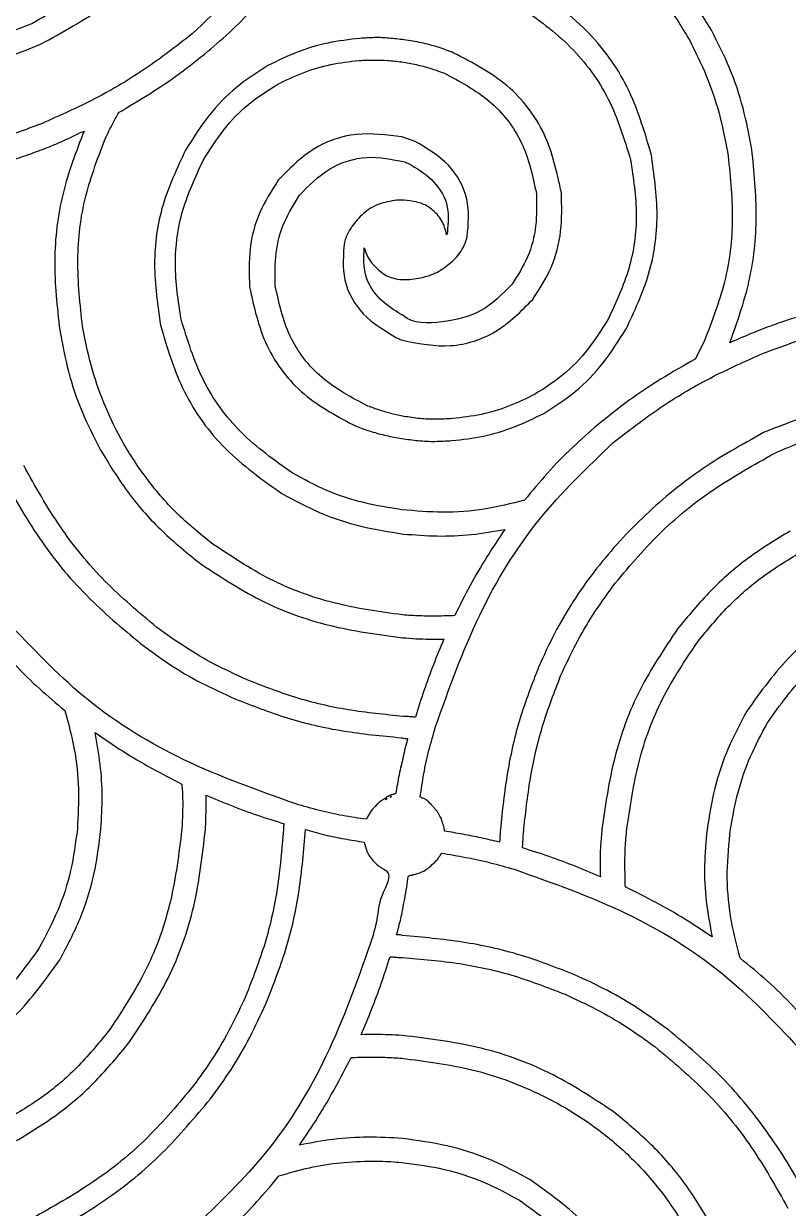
# Model space of a CAD drawing. Extents: x 0 to 371, y 0 to 260.
# Drawn here: x 128.61 to 156.12, y 181.13 to 223.76 of the extents above; entities that cross this region are included whole.
import ezdxf

# ---------------------------------------------------------------- set-up
doc = ezdxf.new("R2010")
doc.units = 0
doc.layers.add('Layer_1', color=7, linetype='CONTINUOUS')

msp = doc.modelspace()

# ---------------------------------------------------------------- linework, layer by layer
at = {"layer": 'Layer_1', "color": 7}
for points in [[(130.783746, 219.89531)], [(135.175726, 196.003229)], [(141.684373, 195.870938)], [(141.84302, 195.950519)], [(138.747601, 194.759894)], [(143.642393, 193.912918)], [(141.79031, 190.182396)], [(141.310752, 186.574347)], [(141.154691, 182.833491)]]:
    msp.add_lwpolyline(points, close=True, dxfattribs=at)
for points in [[(142.689996, 219.524791), (142.21354, 219.683437)], [(142.293121, 217.408124), (142.028538, 217.408124)], [(142.21354, 214.550418), (142.425413, 214.550418)], [(153.087812, 212.32833), (152.770518, 211.693227)], [(142.187185, 197.035207), (142.187185, 197.061563)], [(141.763955, 195.976874), (141.737084, 195.976874)], [(141.816665, 196.003229), (141.79031, 196.003229)], [(142.901353, 195.924164), (142.874998, 195.924164)], [(143.271873, 195.659581), (143.192292, 195.738646)], [(143.74833, 194.706668), (143.74833, 194.759894)], [(143.245518, 193.436977), (143.324583, 193.516043), (143.37781, 193.569269)], [(143.43052, 193.621979), (143.510101, 193.701561)], [(142.451768, 193.092813), (142.478123, 193.092813)]]:
    msp.add_lwpolyline(points, dxfattribs=at)
for points, knots in [([(141.04927, 233.600417), (140.567239, 232.239917), (139.634111, 229.606227), (137.49858, 226.087252), (135.596365, 224.26987), (134.672915, 223.387604)], [0, 0, 0, 0, 4.325799, 8.373986, 12.193382, 12.193382, 12.193382, 12.193382]), ([(158.035829, 213.598021), (158.207216, 214.850939), (158.548389, 217.345067), (158.11998, 221.052901), (157.047369, 224.240207), (155.487794, 226.781631), (153.809543, 228.859867), (152.460837, 229.994435), (151.79125, 230.557709)], [0, 0, 0, 0, 3.781588, 7.527836, 11.082465, 13.77927, 16.436176, 19.055789, 19.055789, 19.055789, 19.055789]), ([(142.21354, 229.526247), (143.062296, 229.420927), (144.751705, 229.211294), (147.150575, 228.326118), (149.095783, 227.172306), (150.578072, 225.882443), (151.691215, 224.612359), (152.269015, 223.655757), (152.558645, 223.176247)], [0, 0, 0, 0, 2.558738, 5.093047, 7.606855, 9.301103, 10.970521, 12.648398, 12.648398, 12.648398, 12.648398]), ([(134.725625, 228.546979), (134.193118, 227.906815), (133.119267, 226.615865), (131.13753, 225.008098), (129.652112, 224.176503), (128.904792, 223.758124)], [0, 0, 0, 0, 2.494016, 5.029417, 7.596492, 7.596492, 7.596492, 7.596492]), ([(129.222602, 223.017084), (130.010143, 223.456064), (131.573449, 224.327458), (133.645283, 226.025691), (134.77489, 227.37558), (135.334373, 228.044167)], [0, 0, 0, 0, 2.701851, 5.363294, 7.97507, 7.97507, 7.97507, 7.97507]), ([(153.352395, 223.519896), (153.041089, 224.032485), (152.419594, 225.055824), (151.226385, 226.418377), (150.299745, 227.183469), (149.833746, 227.568227)], [0, 0, 0, 0, 1.796934, 3.587419, 5.398736, 5.398736, 5.398736, 5.398736]), ([(135.228437, 222.752501), (135.525902, 223.00936), (136.126648, 223.528099), (136.964209, 224.38908), (137.481589, 225.007851), (137.741978, 225.319269)], [0, 0, 0, 0, 1.178672, 2.380383, 3.597987, 3.597987, 3.597987, 3.597987]), ([(151.183018, 219.075205), (150.940956, 219.892284), (150.458637, 221.520347), (148.91854, 223.636795), (147.523874, 224.63042), (146.817393, 225.133751)], [0, 0, 0, 0, 2.544135, 5.069289, 7.661578, 7.661578, 7.661578, 7.661578]), ([(146.446873, 224.393227), (147.088603, 223.929556), (148.356013, 223.013808), (149.76221, 221.086396), (150.215066, 219.60541), (150.441978, 218.863332)], [0, 0, 0, 0, 2.366487, 4.673792, 6.990994, 6.990994, 6.990994, 6.990994]), ([(128.904792, 223.758124), (127.815233, 223.335439), (125.573892, 222.46593), (121.892747, 222.128112), (119.444849, 222.508727), (118.216038, 222.69979)], [0, 0, 0, 0, 3.494783, 7.189148, 10.912982, 10.912982, 10.912982, 10.912982]), ([(134.672915, 223.387604), (134.122072, 222.962192), (133.016077, 222.10804), (131.197351, 221.022576), (129.902452, 220.449239), (129.248957, 220.159894)], [0, 0, 0, 0, 2.086879, 4.19008, 6.332929, 6.332929, 6.332929, 6.332929]), ([(154.807603, 219.233852), (154.712495, 219.732212), (154.522749, 220.726472), (154.040695, 222.171002), (153.58177, 223.070379), (153.352395, 223.519896)], [0, 0, 0, 0, 1.521205, 3.0349, 4.547437, 4.547437, 4.547437, 4.547437]), ([(118.374685, 221.800104), (119.628065, 221.633786), (122.123507, 221.302653), (125.852595, 221.690197), (128.121363, 222.583489), (129.222602, 223.017084)], [0, 0, 0, 0, 3.786908, 7.53962, 11.079255, 11.079255, 11.079255, 11.079255]), ([(140.705621, 223.228957), (140.321759, 223.185234), (139.555618, 223.097969), (138.440102, 222.760875), (137.746565, 222.420908), (137.39833, 222.250205)], [0, 0, 0, 0, 1.157449, 2.310129, 3.4726, 3.4726, 3.4726, 3.4726]), ([(142.293121, 223.176247), (142.117017, 223.199091), (141.765838, 223.244645), (141.23437, 223.266259), (140.88191, 223.241394), (140.705621, 223.228957)], [0, 0, 0, 0, 0.532637, 1.062163, 1.592043, 1.592043, 1.592043, 1.592043]), ([(144.091978, 222.69979), (143.902547, 222.774114), (143.519947, 222.924226), (142.916338, 223.082074), (142.502165, 223.144659), (142.293121, 223.176247)], [0, 0, 0, 0, 0.610117, 1.23227, 1.866295, 1.866295, 1.866295, 1.866295]), ([(152.558645, 223.176247), (152.771785, 222.748815), (153.196046, 221.898003), (153.65446, 220.545182), (153.841351, 219.617881), (153.934788, 219.154271)], [0, 0, 0, 0, 1.431812, 2.850056, 4.268051, 4.268051, 4.268051, 4.268051]), ([(132.027082, 220.556769), (132.401833, 220.780369), (133.147286, 221.225152), (134.223301, 221.949007), (134.894512, 222.485565), (135.228437, 222.752501)], [0, 0, 0, 0, 1.309137, 2.604125, 3.886201, 3.886201, 3.886201, 3.886201]), ([(147.954792, 217.672707), (147.798349, 218.396951), (147.487177, 219.837501), (146.084081, 221.668985), (144.762617, 222.352771), (144.091978, 222.69979)], [0, 0, 0, 0, 2.205182, 4.386198, 6.633616, 6.633616, 6.633616, 6.633616]), ([(137.39833, 222.250205), (137.009948, 222.00141), (136.21933, 221.494944), (135.21514, 220.451791), (134.698129, 219.627509), (134.434687, 219.207497)], [0, 0, 0, 0, 1.380479, 2.810201, 4.295596, 4.295596, 4.295596, 4.295596]), ([(137.715623, 221.561876), (138.028562, 221.715094), (138.651236, 222.019961), (139.652373, 222.31362), (140.336785, 222.394697), (140.67875, 222.435207)], [0, 0, 0, 0, 1.044139, 2.077595, 3.109594, 3.109594, 3.109594, 3.109594]), ([(140.67875, 222.435207), (140.852474, 222.442159), (141.196003, 222.455907), (141.709507, 222.446529), (142.045874, 222.403797), (142.21354, 222.382497)], [0, 0, 0, 0, 0.521618, 1.031467, 1.538183, 1.538183, 1.538183, 1.538183]), ([(142.21354, 222.382497), (142.387469, 222.35268), (142.732194, 222.293584), (143.236816, 222.16133), (143.560599, 222.043942), (143.721458, 221.985622)], [0, 0, 0, 0, 0.529261, 1.048989, 1.562136, 1.562136, 1.562136, 1.562136]), ([(143.721458, 221.985622), (144.297585, 221.682647), (145.434585, 221.084718), (146.657349, 219.514347), (146.922681, 218.269874), (147.055621, 217.646352)], [0, 0, 0, 0, 1.939421, 3.827497, 5.723385, 5.723385, 5.723385, 5.723385]), ([(135.06979, 218.836977), (135.30516, 219.21477), (135.766414, 219.955131), (136.662689, 220.890493), (137.369455, 221.341148), (137.715623, 221.561876)], [0, 0, 0, 0, 1.333601, 2.613455, 3.8421, 3.8421, 3.8421, 3.8421]), ([(131.577496, 219.683437), (131.623471, 219.780826), (131.716174, 219.977197), (131.869195, 220.266818), (131.974307, 220.459851), (132.027082, 220.556769)], [0, 0, 0, 0, 0.323045, 0.65138, 0.982455, 0.982455, 0.982455, 0.982455]), ([(129.248957, 220.159894), (128.700808, 219.953927), (127.579686, 219.532666), (125.784142, 219.115636), (124.540638, 218.96615), (123.90458, 218.889687)], [0, 0, 0, 0, 1.75538, 3.590254, 5.511553, 5.511553, 5.511553, 5.511553]), ([(127.581875, 218.67833), (127.8156, 218.743023), (128.278702, 218.871205), (128.956129, 219.108105), (129.532303, 219.326828), (130.010488, 219.530143), (130.396068, 219.712182), (130.653737, 219.833898), (130.783746, 219.89531)], [0, 0, 0, 0, 0.727343, 1.441154, 2.15188, 2.576009, 2.999573, 3.430935, 3.430935, 3.430935, 3.430935]), ([(130.783746, 219.89531), (130.500888, 219.155357), (129.928108, 217.656973), (129.6362, 215.203173), (129.817931, 213.560947), (129.910415, 212.725205)], [0, 0, 0, 0, 2.37061, 4.800411, 7.318356, 7.318356, 7.318356, 7.318356]), ([(130.73052, 212.857497), (130.643363, 213.655665), (130.472466, 215.220717), (130.748449, 217.559044), (131.303354, 218.980962), (131.577496, 219.683437)], [0, 0, 0, 0, 2.404717, 4.715186, 6.971166, 6.971166, 6.971166, 6.971166]), ([(142.21354, 219.683437), (141.669872, 219.756299), (140.576548, 219.902825), (138.937914, 219.333048), (138.160452, 218.528216), (137.768334, 218.122292)], [0, 0, 0, 0, 1.631149, 3.280266, 4.958379, 4.958379, 4.958379, 4.958379]), ([(144.568435, 216.085207), (144.60858, 216.543211), (144.689854, 217.47044), (143.950972, 218.7842), (143.118731, 219.272988), (142.689996, 219.524791)], [0, 0, 0, 0, 1.356337, 2.745907, 4.222353, 4.222353, 4.222353, 4.222353]), ([(134.434687, 219.207497), (134.130925, 218.563577), (133.519658, 217.267799), (133.218191, 215.082995), (133.428538, 213.640363), (133.535, 212.910207)], [0, 0, 0, 0, 2.127754, 4.281735, 6.489169, 6.489169, 6.489169, 6.489169]), ([(153.934788, 219.154271), (154.021945, 218.356103), (154.192842, 216.791051), (153.916859, 214.452724), (153.361954, 213.030806), (153.087812, 212.32833)], [0, 0, 0, 0, 2.404717, 4.715186, 6.971166, 6.971166, 6.971166, 6.971166]), ([(154.013853, 212.275104), (154.271947, 213.002018), (154.793201, 214.470116), (155.049914, 216.844115), (154.889122, 218.429891), (154.807603, 219.233852)], [0, 0, 0, 0, 2.3088, 4.662928, 7.08374, 7.08374, 7.08374, 7.08374]), ([(134.27604, 213.12208), (134.17483, 213.782399), (133.974678, 215.088247), (134.246588, 217.07078), (134.796207, 218.249999), (135.06979, 218.836977)], [0, 0, 0, 0, 1.997914, 3.95108, 5.886882, 5.886882, 5.886882, 5.886882]), ([(138.535728, 217.593126), (138.872127, 217.935503), (139.539478, 218.614714), (140.949541, 219.066867), (141.866285, 218.877409), (142.319476, 218.783751)], [0, 0, 0, 0, 1.427192, 2.831279, 4.203982, 4.203982, 4.203982, 4.203982]), ([(142.319476, 218.783751), (142.330606, 218.776515), (142.355278, 218.760475), (142.402885, 218.751632), (142.434709, 218.738226), (142.451768, 218.731041)], [0, 0, 0, 0, 0.039476, 0.087505, 0.142997, 0.142997, 0.142997, 0.142997]), ([(142.451768, 218.731041), (142.742789, 218.558937), (143.328113, 218.21279), (143.936948, 217.299469), (143.881634, 216.597647), (143.85375, 216.243854)], [0, 0, 0, 0, 1.010992, 2.033382, 3.072707, 3.072707, 3.072707, 3.072707]), ([(150.441978, 218.863332), (150.543188, 218.203013), (150.74334, 216.897166), (150.47143, 214.914633), (149.921811, 213.735413), (149.648228, 213.148435)], [0, 0, 0, 0, 1.997914, 3.95108, 5.886882, 5.886882, 5.886882, 5.886882]), ([(150.283331, 212.777916), (150.587093, 213.421836), (151.19836, 214.717613), (151.499827, 216.902417), (151.28948, 218.345049), (151.183018, 219.075205)], [0, 0, 0, 0, 2.127754, 4.281735, 6.489169, 6.489169, 6.489169, 6.489169]), ([(137.768334, 218.122292), (137.526329, 217.748533), (137.039498, 216.996656), (136.69792, 215.658883), (136.723768, 214.747736), (136.736871, 214.285834)], [0, 0, 0, 0, 1.329544, 2.674592, 4.057536, 4.057536, 4.057536, 4.057536]), ([(137.662913, 214.33906), (137.655112, 214.731184), (137.63972, 215.504798), (137.938335, 216.632624), (138.337879, 217.275019), (138.535728, 217.593126)], [0, 0, 0, 0, 1.173349, 2.314883, 3.434662, 3.434662, 3.434662, 3.434662]), ([(142.028538, 217.408124), (141.808512, 217.37086), (141.377174, 217.297809), (140.807408, 216.955614), (140.54458, 216.621507), (140.414167, 216.455727)], [0, 0, 0, 0, 0.665632, 1.304902, 1.934504, 1.934504, 1.934504, 1.934504]), ([(143.483746, 216.905312), (143.376634, 217.006148), (143.162047, 217.20816), (142.735935, 217.360953), (142.441829, 217.392283), (142.293121, 217.408124)], [0, 0, 0, 0, 0.437287, 0.876048, 1.324793, 1.324793, 1.324793, 1.324793]), ([(147.055621, 217.646352), (147.06505, 217.254447), (147.083641, 216.481665), (146.794548, 215.348348), (146.385497, 214.709257), (146.18229, 214.391771)], [0, 0, 0, 0, 1.173339, 2.313662, 3.43938, 3.43938, 3.43938, 3.43938]), ([(146.92333, 213.836249), (147.165334, 214.210008), (147.652165, 214.961886), (147.993743, 216.299658), (147.967895, 217.210805), (147.954792, 217.672707)], [0, 0, 0, 0, 1.329544, 2.674592, 4.057536, 4.057536, 4.057536, 4.057536]), ([(143.827395, 216.164789), (143.806123, 216.253006), (143.763365, 216.430324), (143.652362, 216.684839), (143.540149, 216.831563), (143.483746, 216.905312)], [0, 0, 0, 0, 0.272093, 0.54691, 0.824647, 0.824647, 0.824647, 0.824647]), ([(140.414167, 216.455727), (140.378577, 216.398492), (140.305647, 216.281209), (140.215102, 216.095704), (140.171102, 215.964414), (140.149584, 215.900205)], [0, 0, 0, 0, 0.202151, 0.414237, 0.617239, 0.617239, 0.617239, 0.617239]), ([(143.85375, 216.243854), (143.852016, 216.234862), (143.848422, 216.216232), (143.832723, 216.192411), (143.82913, 216.17378), (143.827395, 216.164789)], [0, 0, 0, 0, 0.027249, 0.056458, 0.083707, 0.083707, 0.083707, 0.083707]), ([(140.149584, 215.900205), (140.109477, 215.442192), (140.028277, 214.514904), (140.767468, 213.201229), (141.599773, 212.712429), (142.028538, 212.460622)], [0, 0, 0, 0, 1.356338, 2.746027, 4.222582, 4.222582, 4.222582, 4.222582]), ([(142.21354, 213.280727), (141.939487, 213.45196), (141.385588, 213.798045), (140.815187, 214.675925), (140.847855, 215.349763), (140.864268, 215.688332)], [0, 0, 0, 0, 0.966042, 1.952507, 2.948683, 2.948683, 2.948683, 2.948683]), ([(140.864268, 215.688332), (140.901062, 215.577204), (140.974676, 215.354864), (141.186048, 215.071158), (141.359817, 214.917974), (141.446145, 214.841872)], [0, 0, 0, 0, 0.349322, 0.698905, 1.04404, 1.04404, 1.04404, 1.04404]), ([(144.091978, 215.265102), (144.165536, 215.345299), (144.310047, 215.502853), (144.474757, 215.781106), (144.537063, 215.983367), (144.568435, 216.085207)], [0, 0, 0, 0, 0.326004, 0.640468, 0.959374, 0.959374, 0.959374, 0.959374]), ([(142.425413, 214.550418), (142.629875, 214.573608), (143.040298, 214.620158), (143.625304, 214.855994), (143.936837, 215.129098), (144.091978, 215.265102)], [0, 0, 0, 0, 0.61616, 1.236833, 1.85254, 1.85254, 1.85254, 1.85254]), ([(141.446145, 214.841872), (141.519913, 214.787063), (141.6674, 214.677482), (141.934363, 214.586449), (142.11928, 214.562583), (142.21354, 214.550418)], [0, 0, 0, 0, 0.274314, 0.54845, 0.833482, 0.833482, 0.833482, 0.833482]), ([(136.736871, 214.285834), (136.895277, 213.56133), (137.21049, 212.119631), (138.617771, 210.294888), (139.933806, 209.60687), (140.599685, 209.258751)], [0, 0, 0, 0, 2.206856, 4.391448, 6.628866, 6.628866, 6.628866, 6.628866]), ([(140.99656, 209.999791), (140.420467, 210.30276), (139.283546, 210.900671), (138.061059, 212.471129), (137.795814, 213.715548), (137.662913, 214.33906)], [0, 0, 0, 0, 1.939308, 3.827231, 5.723082, 5.723082, 5.723082, 5.723082]), ([(146.18229, 214.391771), (145.827669, 214.029064), (145.1247, 213.310068), (143.716881, 212.995176), (142.611743, 212.942143), (142.255377, 213.26417), (142.23869, 213.275956), (142.222262, 213.279073), (142.21354, 213.280727)], [0, 0, 0, 0, 1.479968, 2.933756, 4.343002, 4.353361, 4.376626, 4.402953, 4.402953, 4.402953, 4.402953]), ([(142.293121, 212.354685), (142.850983, 212.246349), (143.974659, 212.028131), (145.69583, 212.586743), (146.511147, 213.416677), (146.92333, 213.836249)], [0, 0, 0, 0, 1.686344, 3.396727, 5.145496, 5.145496, 5.145496, 5.145496]), ([(138.271145, 207.592186), (137.628777, 208.051257), (136.356851, 208.960244), (134.956288, 210.894264), (134.503137, 212.378338), (134.27604, 213.12208)], [0, 0, 0, 0, 2.359118, 4.671187, 6.993908, 6.993908, 6.993908, 6.993908]), ([(149.648228, 213.148435), (149.412851, 212.770605), (148.951571, 212.030152), (148.055376, 211.094544), (147.34857, 210.643789), (147.002395, 210.423021)], [0, 0, 0, 0, 1.333712, 2.613745, 3.842465, 3.842465, 3.842465, 3.842465]), ([(157.188853, 213.413019), (156.929268, 213.341109), (156.416913, 213.199178), (155.665398, 212.954815), (155.180445, 212.765757), (154.939895, 212.671979)], [0, 0, 0, 0, 0.808048, 1.594884, 2.369315, 2.369315, 2.369315, 2.369315]), ([(155.230833, 211.904584), (155.785314, 212.110354), (156.915755, 212.529866), (158.719483, 212.94853), (159.96565, 213.098301), (160.602081, 213.174791)], [0, 0, 0, 0, 1.773057, 3.6148, 5.537175, 5.537175, 5.537175, 5.537175]), ([(129.910415, 212.725205), (130.005527, 212.226802), (130.195289, 211.232423), (130.677296, 209.787706), (131.136245, 208.888206), (131.365623, 208.438646)], [0, 0, 0, 0, 1.521336, 3.035266, 4.547924, 4.547924, 4.547924, 4.547924]), ([(135.387084, 205.052289), (134.94856, 205.409718), (134.077955, 206.119325), (132.985018, 207.406825), (132.117748, 208.743905), (131.47233, 210.110022), (131.009619, 211.460081), (130.823552, 212.3917), (130.73052, 212.857497)], [0, 0, 0, 0, 1.694147, 3.363403, 5.041207, 6.462388, 7.886199, 9.309933, 9.309933, 9.309933, 9.309933]), ([(133.535, 212.910207), (133.777069, 212.093089), (134.259409, 210.464926), (135.799425, 208.34825), (137.194137, 207.354518), (137.900625, 206.851146)], [0, 0, 0, 0, 2.544261, 5.069616, 7.661989, 7.661989, 7.661989, 7.661989]), ([(147.320205, 209.735207), (147.708549, 209.983997), (148.499074, 210.49044), (149.503011, 211.533673), (150.019928, 212.357911), (150.283331, 212.777916)], [0, 0, 0, 0, 1.380369, 2.809918, 4.295238, 4.295238, 4.295238, 4.295238]), ([(142.028538, 212.460622), (142.056843, 212.444608), (142.113644, 212.412473), (142.204537, 212.382756), (142.264384, 212.363792), (142.293121, 212.354685)], [0, 0, 0, 0, 0.097318, 0.195289, 0.285792, 0.285792, 0.285792, 0.285792]), ([(154.939895, 212.671979), (154.834352, 212.627971), (154.624932, 212.54065), (154.315591, 212.409839), (154.113338, 212.319527), (154.013853, 212.275104)], [0, 0, 0, 0, 0.343054, 0.680691, 1.007541, 1.007541, 1.007541, 1.007541]), ([(149.806875, 208.676874), (150.357718, 209.102286), (151.463713, 209.956438), (153.282439, 211.041902), (154.577338, 211.615239), (155.230833, 211.904584)], [0, 0, 0, 0, 2.086879, 4.19008, 6.332929, 6.332929, 6.332929, 6.332929]), ([(152.770518, 211.693227), (152.36027, 211.458833), (151.542808, 210.991777), (150.367421, 210.215972), (149.639861, 209.630005), (149.277708, 209.338332)], [0, 0, 0, 0, 1.417395, 2.824311, 4.218698, 4.218698, 4.218698, 4.218698]), ([(166.237913, 210.238019), (164.967245, 210.413062), (162.438433, 210.761424), (158.652382, 210.389873), (156.34947, 209.486303), (155.230833, 209.047394)], [0, 0, 0, 0, 3.84201, 7.646151, 11.23945, 11.23945, 11.23945, 11.23945]), ([(147.002395, 210.423021), (146.691435, 210.269878), (146.072806, 209.965212), (145.071898, 209.669636), (144.385232, 209.590218), (144.039268, 209.550205)], [0, 0, 0, 0, 1.038734, 2.066479, 3.110095, 3.110095, 3.110095, 3.110095]), ([(142.293121, 209.629271), (142.145267, 209.659078), (141.850909, 209.718421), (141.418946, 209.846854), (141.137519, 209.948753), (140.99656, 209.999791)], [0, 0, 0, 0, 0.452297, 0.900465, 1.350197, 1.350197, 1.350197, 1.350197]), ([(144.012913, 208.756455), (144.396775, 208.800178), (145.162916, 208.887444), (146.278433, 209.224537), (146.971969, 209.564505), (147.320205, 209.735207)], [0, 0, 0, 0, 1.157449, 2.310129, 3.4726, 3.4726, 3.4726, 3.4726]), ([(155.627708, 208.306354), (156.298328, 208.593396), (157.672988, 209.181786), (159.917185, 209.6652), (161.46687, 209.750058), (162.252626, 209.793085)], [0, 0, 0, 0, 2.184858, 4.4786, 6.83788, 6.83788, 6.83788, 6.83788]), ([(144.039268, 209.550205), (143.839486, 209.537807), (143.445799, 209.513374), (142.860404, 209.538495), (142.480825, 209.599235), (142.293121, 209.629271)], [0, 0, 0, 0, 0.600282, 1.18291, 1.752871, 1.752871, 1.752871, 1.752871]), ([(149.277708, 209.338332), (148.962809, 209.063965), (148.328212, 208.511051), (147.444023, 207.599171), (146.903184, 206.942388), (146.631875, 206.612918)], [0, 0, 0, 0, 1.252638, 2.524357, 3.804463, 3.804463, 3.804463, 3.804463]), ([(140.599685, 209.258751), (140.771798, 209.198603), (141.120431, 209.076767), (141.658841, 208.930373), (142.02838, 208.867183), (142.21354, 208.835521)], [0, 0, 0, 0, 0.546913, 1.10783, 1.671123, 1.671123, 1.671123, 1.671123]), ([(155.230833, 209.047394), (154.443651, 208.609636), (152.880934, 207.740597), (150.834937, 206.021624), (149.35711, 204.390415), (148.352256, 202.959644), (147.683968, 201.819479), (147.318759, 201.013374), (147.134687, 200.607082)], [0, 0, 0, 0, 2.696805, 5.353711, 7.973324, 9.277491, 10.593554, 11.930938, 11.930938, 11.930938, 11.930938]), ([(131.365623, 208.438646), (131.676961, 207.926088), (132.298523, 206.902807), (133.492071, 205.540572), (134.418759, 204.775555), (134.884788, 204.39083)], [0, 0, 0, 0, 1.796894, 3.587356, 5.398685, 5.398685, 5.398685, 5.398685]), ([(142.21354, 208.835521), (142.40978, 208.805522), (142.804593, 208.745169), (143.407567, 208.719475), (143.810483, 208.744089), (144.012913, 208.756455)], [0, 0, 0, 0, 0.595281, 1.197638, 1.805832, 1.805832, 1.805832, 1.805832]), ([(143.43052, 198.464061), (143.912292, 199.822876), (144.844931, 202.453345), (146.986353, 205.966937), (148.884005, 207.790187), (149.806875, 208.676874)], [0, 0, 0, 0, 4.320331, 8.363529, 12.191412, 12.191412, 12.191412, 12.191412]), ([(149.806875, 203.517499), (150.339382, 204.157663), (151.413233, 205.448613), (153.39497, 207.05638), (154.880389, 207.887975), (155.627708, 208.306354)], [0, 0, 0, 0, 2.494016, 5.029417, 7.596492, 7.596492, 7.596492, 7.596492]), ([(133.402709, 202.035936), (132.763219, 202.573061), (131.476825, 203.65354), (129.863303, 205.628963), (129.032033, 207.111142), (128.613854, 207.856769)], [0, 0, 0, 0, 2.50184, 5.032695, 7.594725, 7.594725, 7.594725, 7.594725]), ([(142.21354, 206.269269), (141.754644, 206.341805), (140.834452, 206.487258), (139.50133, 206.929387), (138.680604, 207.371577), (138.271145, 207.592186)], [0, 0, 0, 0, 1.392508, 2.792299, 4.185934, 4.185934, 4.185934, 4.185934]), ([(127.793748, 207.56583), (128.232735, 206.77825), (129.104154, 205.214846), (130.802311, 203.142778), (132.152238, 202.013067), (132.820832, 201.453543)], [0, 0, 0, 0, 2.701966, 5.363601, 7.975465, 7.975465, 7.975465, 7.975465]), ([(137.900625, 206.851146), (138.35379, 206.607584), (139.261052, 206.11996), (140.738869, 205.639438), (141.75695, 205.477132), (142.26625, 205.395938)], [0, 0, 0, 0, 1.541296, 3.085767, 4.63181, 4.63181, 4.63181, 4.63181]), ([(146.631875, 206.612918), (146.150781, 206.492921), (145.188882, 206.253001), (143.697089, 206.142413), (142.708523, 206.226943), (142.21354, 206.269269)], [0, 0, 0, 0, 1.485753, 2.970611, 4.459685, 4.459685, 4.459685, 4.459685]), ([(142.26625, 205.395938), (142.673581, 205.364202), (143.48796, 205.300753), (144.713529, 205.353132), (145.516971, 205.487544), (145.917706, 205.554584)], [0, 0, 0, 0, 1.225051, 2.449256, 3.667467, 3.667467, 3.667467, 3.667467]), ([(145.917706, 205.554584), (145.699995, 205.230487), (145.260239, 204.575843), (144.657303, 203.543161), (144.299172, 202.822875), (144.118333, 202.459166)], [0, 0, 0, 0, 1.171139, 2.365585, 3.583923, 3.583923, 3.583923, 3.583923]), ([(156.183746, 205.501874), (155.67115, 205.19053), (154.647771, 204.568943), (153.285297, 203.375473), (152.520179, 202.448745), (152.135415, 201.982709)], [0, 0, 0, 0, 1.797007, 3.587655, 5.399073, 5.399073, 5.399073, 5.399073]), ([(142.239895, 202.485521), (141.414301, 202.599079), (139.774761, 202.824594), (137.432173, 203.689312), (136.067566, 204.598772), (135.387084, 205.052289)], [0, 0, 0, 0, 2.496057, 4.956901, 7.404649, 7.404649, 7.404649, 7.404649]), ([(152.849583, 201.506769), (153.207502, 201.944534), (153.918114, 202.813675), (155.199244, 203.91862), (156.154505, 204.497527), (156.633331, 204.787705)], [0, 0, 0, 0, 1.694336, 3.363942, 5.041931, 5.041931, 5.041931, 5.041931]), ([(134.884788, 204.39083), (135.613226, 203.90538), (137.075646, 202.930786), (139.592295, 202.014793), (141.352982, 201.782453), (142.239895, 201.665416)], [0, 0, 0, 0, 2.619892, 5.259724, 7.939254, 7.939254, 7.939254, 7.939254]), ([(147.928437, 200.289789), (148.104321, 200.671684), (148.454214, 201.431404), (149.083397, 202.511691), (149.566586, 203.183439), (149.806875, 203.517499)], [0, 0, 0, 0, 1.260923, 2.508409, 3.742495, 3.742495, 3.742495, 3.742495]), ([(160.681663, 203.385207), (159.864545, 203.143138), (158.236381, 202.660799), (156.119706, 201.120783), (155.125974, 199.726071), (154.622601, 199.019582)], [0, 0, 0, 0, 2.544261, 5.069616, 7.661989, 7.661989, 7.661989, 7.661989]), ([(144.118333, 202.459166), (143.907042, 202.452182), (143.486488, 202.438283), (142.859528, 202.442742), (142.445252, 202.471343), (142.239895, 202.485521)], [0, 0, 0, 0, 0.634213, 1.26234, 1.879759, 1.879759, 1.879759, 1.879759]), ([(155.363125, 198.596352), (155.820204, 199.238572), (156.72502, 200.509886), (158.657285, 201.915459), (160.144948, 202.36527), (160.89302, 202.591457)], [0, 0, 0, 0, 2.355447, 4.662751, 6.996514, 6.996514, 6.996514, 6.996514]), ([(138.403437, 195.685936), (137.042936, 196.167967), (134.409247, 197.101095), (130.890271, 199.236625), (129.072889, 201.138841), (128.190623, 202.062291)], [0, 0, 0, 0, 4.325799, 8.373986, 12.193383, 12.193383, 12.193383, 12.193383]), ([(136.630935, 200.157497), (136.248999, 200.333387), (135.489168, 200.683305), (134.408671, 201.312422), (133.736811, 201.795641), (133.402709, 202.035936)], [0, 0, 0, 0, 1.261043, 2.508744, 3.74294, 3.74294, 3.74294, 3.74294]), ([(142.239895, 201.665416), (142.401144, 201.651174), (142.727128, 201.622382), (143.2217, 201.613097), (143.554237, 201.612836), (143.721458, 201.612705)], [0, 0, 0, 0, 0.485489, 0.981475, 1.48318, 1.48318, 1.48318, 1.48318]), ([(152.135415, 201.982709), (151.65669, 201.269254), (150.693514, 199.833807), (149.78148, 197.362827), (149.534377, 195.631396), (149.41, 194.759894)], [0, 0, 0, 0, 2.571406, 5.173574, 7.810763, 7.810763, 7.810763, 7.810763]), ([(127.55552, 201.533124), (127.810037, 201.23792), (128.322261, 200.643813), (129.174308, 199.815036), (129.78631, 199.304033), (130.095417, 199.045938)], [0, 0, 0, 0, 1.168937, 2.352526, 3.560394, 3.560394, 3.560394, 3.560394]), ([(132.820832, 201.453543), (133.165841, 201.197077), (133.86153, 200.679931), (134.998427, 200.018427), (135.801946, 199.653465), (136.207705, 199.469168)], [0, 0, 0, 0, 1.288998, 2.599177, 3.935701, 3.935701, 3.935701, 3.935701]), ([(143.721458, 201.612705), (143.596738, 201.307193), (143.346583, 200.694423), (143.002075, 199.76072), (142.803777, 199.126068), (142.704466, 198.808225)], [0, 0, 0, 0, 0.989956, 1.985569, 2.984429, 2.984429, 2.984429, 2.984429]), ([(150.309687, 194.786249), (150.428824, 195.596124), (150.665451, 197.204674), (151.510033, 199.504295), (152.404495, 200.841412), (152.849583, 201.506769)], [0, 0, 0, 0, 2.452598, 4.871277, 7.266897, 7.266897, 7.266897, 7.266897]), ([(147.134687, 200.607082), (146.899114, 199.998854), (146.421403, 198.765445), (145.971985, 196.79741), (145.8307, 195.445428), (145.75906, 194.759894)], [0, 0, 0, 0, 1.954953, 3.964393, 6.031377, 6.031377, 6.031377, 6.031377]), ([(142.26625, 198.83458), (141.604866, 198.899229), (140.299099, 199.026863), (138.402347, 199.46436), (137.215058, 199.928935), (136.630935, 200.157497)], [0, 0, 0, 0, 1.992577, 3.933933, 5.813998, 5.813998, 5.813998, 5.813998]), ([(146.60552, 194.786249), (146.677237, 195.430371), (146.818951, 196.70317), (147.257621, 198.553217), (147.707029, 199.716621), (147.928437, 200.289789)], [0, 0, 0, 0, 1.943386, 3.84017, 5.682105, 5.682105, 5.682105, 5.682105]), ([(136.207705, 199.469168), (136.828991, 199.224728), (138.09076, 198.728295), (140.104171, 198.265588), (141.488125, 198.133769), (142.187185, 198.067186)], [0, 0, 0, 0, 2.001068, 4.063969, 6.169537, 6.169537, 6.169537, 6.169537]), ([(130.095417, 199.045938), (130.218967, 198.586386), (130.467397, 197.66234), (130.619423, 196.226183), (130.570144, 195.26604), (130.545518, 194.786249)], [0, 0, 0, 0, 1.426302, 2.867941, 4.307898, 4.307898, 4.307898, 4.307898]), ([(142.704466, 198.808225), (142.658734, 198.810245), (142.563604, 198.814448), (142.417984, 198.830129), (142.3174, 198.83308), (142.26625, 198.83458)], [0, 0, 0, 0, 0.137306, 0.285615, 0.439075, 0.439075, 0.439075, 0.439075]), ([(154.622601, 199.019582), (154.386206, 198.577128), (153.913115, 197.691654), (153.436113, 196.252064), (153.274679, 195.258165), (153.193748, 194.759894)], [0, 0, 0, 0, 1.503159, 3.008232, 4.52133, 4.52133, 4.52133, 4.52133]), ([(131.391978, 194.786249), (131.41491, 195.169897), (131.461034, 195.941555), (131.386625, 197.104213), (131.249302, 197.869458), (131.180621, 198.252188)], [0, 0, 0, 0, 1.152286, 2.317672, 3.483705, 3.483705, 3.483705, 3.483705]), ([(131.180621, 198.252188), (131.506508, 198.027225), (132.165041, 197.572634), (133.211954, 196.961372), (133.936828, 196.588267), (134.302395, 196.400104)], [0, 0, 0, 0, 1.187646, 2.399927, 3.63333, 3.63333, 3.63333, 3.63333]), ([(142.874998, 195.924164), (142.915668, 196.20695), (142.997469, 196.775731), (143.183671, 197.62424), (143.347834, 198.18275), (143.43052, 198.464061)], [0, 0, 0, 0, 0.856909, 1.723537, 2.60302, 2.60302, 2.60302, 2.60302]), ([(154.040208, 194.786249), (154.11987, 195.227804), (154.279857, 196.114604), (154.722647, 197.40024), (155.149691, 198.197757), (155.363125, 198.596352)], [0, 0, 0, 0, 1.344943, 2.701122, 4.056191, 4.056191, 4.056191, 4.056191]), ([(142.187185, 198.067186), (142.213492, 198.060079), (142.265516, 198.046024), (142.345951, 198.040977), (142.39896, 198.040879), (142.425413, 198.04083)], [0, 0, 0, 0, 0.081549, 0.161265, 0.240673, 0.240673, 0.240673, 0.240673]), ([(142.425413, 198.04083), (142.393661, 197.928783), (142.331055, 197.707856), (142.260973, 197.370332), (142.211917, 197.147533), (142.187185, 197.035207)], [0, 0, 0, 0, 0.349259, 0.688642, 1.033718, 1.033718, 1.033718, 1.033718]), ([(142.187185, 197.061563), (142.162546, 196.949378), (142.113846, 196.727644), (142.054238, 196.392052), (142.019274, 196.168855), (142.001667, 196.056456)], [0, 0, 0, 0, 0.344544, 0.680993, 1.022307, 1.022307, 1.022307, 1.022307]), ([(134.302395, 196.400104), (134.314963, 196.217278), (134.339946, 195.853849), (134.328169, 195.306299), (134.31102, 194.942739), (134.302395, 194.759894)], [0, 0, 0, 0, 0.549499, 1.092317, 1.641533, 1.641533, 1.641533, 1.641533]), ([(135.149371, 194.759894), (135.156494, 194.894749), (135.170939, 195.168236), (135.175524, 195.582898), (135.175659, 195.862467), (135.175726, 196.003229)], [0, 0, 0, 0, 0.405088, 0.821518, 1.243819, 1.243819, 1.243819, 1.243819]), ([(135.175726, 196.003229), (135.477814, 195.87429), (136.084744, 195.615236), (137.020379, 195.269992), (137.658533, 195.07137), (137.980207, 194.971251)], [0, 0, 0, 0, 0.985276, 1.979536, 2.990115, 2.990115, 2.990115, 2.990115]), ([(140.943334, 195.130414), (140.660547, 195.171084), (140.091767, 195.252884), (139.243258, 195.439086), (138.684748, 195.60325), (138.403437, 195.685936)], [0, 0, 0, 0, 0.856909, 1.723537, 2.60302, 2.60302, 2.60302, 2.60302]), ([(141.4725, 195.791872), (141.39736, 195.729084), (141.250036, 195.605976), (141.064728, 195.384898), (140.983726, 195.215089), (140.943334, 195.130414)], [0, 0, 0, 0, 0.293617, 0.575684, 0.856236, 0.856236, 0.856236, 0.856236]), ([(141.737084, 195.976874), (141.735838, 195.969961), (141.733686, 195.958021), (141.720006, 195.951373), (141.70625, 195.950241), (141.689957, 195.946472), (141.679605, 195.927179), (141.653236, 195.929285), (141.655489, 195.904324), (141.640947, 195.898385), (141.613307, 195.895599), (141.577912, 195.861249), (141.527069, 195.825245), (141.490373, 195.802803), (141.4725, 195.791872)], [0, 0, 0, 0, 0.019808, 0.034209, 0.041108, 0.061813, 0.080428, 0.101134, 0.121067, 0.135588, 0.142506, 0.205072, 0.270967, 0.333533, 0.333533, 0.333533, 0.333533]), ([(141.684373, 195.870938), (141.677184, 195.869328), (141.663532, 195.866271), (141.65382, 195.850574), (141.624288, 195.837009), (141.638584, 195.868118), (141.660508, 195.870398), (141.675886, 195.870746), (141.684373, 195.870938)], [0, 0, 0, 0, 0.020705, 0.03932, 0.060025, 0.080182, 0.100836, 0.126279, 0.126279, 0.126279, 0.126279]), ([(141.79031, 196.003229), (141.78906, 195.996306), (141.7869, 195.98435), (141.773258, 195.977785), (141.766231, 195.977097), (141.763955, 195.976874)], [0, 0, 0, 0, 0.019808, 0.034209, 0.041108, 0.041108, 0.041108, 0.041108]), ([(141.84302, 195.950519), (141.834698, 195.943581), (141.820919, 195.932094), (141.80362, 195.925884), (141.778983, 195.921913), (141.816242, 195.944215), (141.830663, 195.949203), (141.840353, 195.950235), (141.84302, 195.950519)], [0, 0, 0, 0, 0.031497, 0.052152, 0.059996, 0.091493, 0.112148, 0.119992, 0.119992, 0.119992, 0.119992]), ([(142.001667, 196.056456), (141.992671, 196.054668), (141.974008, 196.050959), (141.950236, 196.035233), (141.916694, 196.027508), (141.879895, 196.026644), (141.846878, 196.009437), (141.825929, 196.005133), (141.816665, 196.003229)], [0, 0, 0, 0, 0.027283, 0.056601, 0.083883, 0.129502, 0.165201, 0.193503, 0.193503, 0.193503, 0.193503]), ([(143.192292, 195.738646), (143.190492, 195.745833), (143.186656, 195.761146), (143.161533, 195.772742), (143.137177, 195.794166), (143.105687, 195.820295), (143.067101, 195.841878), (143.032131, 195.876742), (142.984111, 195.890566), (142.937269, 195.900966), (142.91252, 195.916951), (142.901353, 195.924164)], [0, 0, 0, 0, 0.021163, 0.045091, 0.077242, 0.119759, 0.167009, 0.209525, 0.265065, 0.313165, 0.352708, 0.352708, 0.352708, 0.352708]), ([(143.483746, 195.421352), (143.459178, 195.447487), (143.410915, 195.498827), (143.344705, 195.582106), (143.296442, 195.633445), (143.271873, 195.659581)], [0, 0, 0, 0, 0.107568, 0.211307, 0.318876, 0.318876, 0.318876, 0.318876]), ([(143.74833, 194.759894), (143.739565, 194.794855), (143.722498, 194.862933), (143.696858, 194.960175), (143.67, 195.048764), (143.641611, 195.131047), (143.609676, 195.212497), (143.568334, 195.277539), (143.538277, 195.334267), (143.508359, 195.376189), (143.492219, 195.405805), (143.483746, 195.421352)], [0, 0, 0, 0, 0.108127, 0.210554, 0.301684, 0.385701, 0.471851, 0.563169, 0.616245, 0.66427, 0.717346, 0.717346, 0.717346, 0.717346]), ([(137.980207, 194.971251), (137.973134, 194.94728), (137.959741, 194.901886), (137.953727, 194.83044), (137.953809, 194.784032), (137.953851, 194.759894)], [0, 0, 0, 0, 0.074783, 0.141618, 0.214059, 0.214059, 0.214059, 0.214059]), ([(130.545518, 194.786249), (130.478566, 194.285661), (130.34468, 193.284635), (129.879171, 191.834926), (129.405741, 190.944674), (129.169375, 190.500206)], [0, 0, 0, 0, 1.513347, 3.026242, 4.534674, 4.534674, 4.534674, 4.534674]), ([(129.910415, 190.07646), (130.169617, 190.564558), (130.68802, 191.540752), (131.186856, 193.135755), (131.323491, 194.235171), (131.391978, 194.786249)], [0, 0, 0, 0, 1.655747, 3.311482, 4.975489, 4.975489, 4.975489, 4.975489]), ([(134.302395, 194.759894), (134.195473, 193.895142), (133.982864, 192.175629), (133.11896, 189.710303), (132.177845, 188.276172), (131.709788, 187.562918)], [0, 0, 0, 0, 2.61027, 5.190383, 7.743212, 7.743212, 7.743212, 7.743212]), ([(132.397602, 187.086977), (132.899001, 187.845923), (133.90679, 189.371366), (134.836366, 191.999259), (135.044584, 193.835693), (135.149371, 194.759894)], [0, 0, 0, 0, 2.722229, 5.471544, 8.256933, 8.256933, 8.256933, 8.256933]), ([(137.953851, 194.759894), (137.896378, 194.057047), (137.783105, 192.671838), (137.339838, 190.656467), (136.847233, 189.399558), (136.60458, 188.780414)], [0, 0, 0, 0, 2.114445, 4.167261, 6.160141, 6.160141, 6.160141, 6.160141]), ([(137.318748, 188.48896), (137.577417, 189.138674), (138.102847, 190.458432), (138.570061, 192.573522), (138.687999, 194.025904), (138.747601, 194.759894)], [0, 0, 0, 0, 2.09557, 4.256707, 6.46477, 6.46477, 6.46477, 6.46477]), ([(138.747601, 194.759894), (138.978766, 194.694449), (139.441718, 194.563382), (140.150214, 194.42136), (140.626204, 194.346989), (140.864268, 194.309793)], [0, 0, 0, 0, 0.720513, 1.442967, 2.165843, 2.165843, 2.165843, 2.165843]), ([(145.732705, 194.309793), (145.512468, 194.360894), (145.073191, 194.462818), (144.411459, 194.595249), (143.969018, 194.669588), (143.74833, 194.706668)], [0, 0, 0, 0, 0.678238, 1.352795, 2.024117, 2.024117, 2.024117, 2.024117]), ([(145.75906, 194.759894), (145.757493, 194.70919), (145.754416, 194.609587), (145.737348, 194.460099), (145.734271, 194.360497), (145.732705, 194.309793)], [0, 0, 0, 0, 0.152124, 0.298834, 0.450958, 0.450958, 0.450958, 0.450958]), ([(146.55281, 194.099986), (146.559913, 194.176831), (146.573929, 194.328455), (146.584309, 194.557732), (146.598385, 194.709379), (146.60552, 194.786249)], [0, 0, 0, 0, 0.231487, 0.456756, 0.688327, 0.688327, 0.688327, 0.688327]), ([(149.41, 194.759894), (149.39418, 194.574462), (149.362409, 194.202078), (149.341184, 193.636879), (149.351885, 193.257874), (149.35729, 193.066458)], [0, 0, 0, 0, 0.558295, 1.121167, 1.695522, 1.695522, 1.695522, 1.695522]), ([(150.256976, 192.695938), (150.25003, 192.931408), (150.236252, 193.398424), (150.245678, 194.096591), (150.28839, 194.55679), (150.309687, 194.786249)], [0, 0, 0, 0, 0.706737, 1.401697, 2.092798, 2.092798, 2.092798, 2.092798]), ([(153.193748, 194.759894), (153.155025, 194.33249), (153.077274, 193.474312), (153.135564, 192.174928), (153.297597, 191.323508), (153.37875, 190.897081)], [0, 0, 0, 0, 1.286655, 2.583458, 3.884635, 3.884635, 3.884635, 3.884635]), ([(154.384373, 190.129686), (154.255634, 190.633009), (153.997043, 191.64401), (153.876119, 193.218586), (153.985446, 194.263061), (154.040208, 194.786249)], [0, 0, 0, 0, 1.556916, 3.127298, 4.703408, 4.703408, 4.703408, 4.703408]), ([(140.864268, 194.309793), (140.890204, 194.199325), (140.941537, 193.980685), (141.119907, 193.688877), (141.284458, 193.538725), (141.36708, 193.463333)], [0, 0, 0, 0, 0.338897, 0.670753, 1.005416, 1.005416, 1.005416, 1.005416]), ([(149.35729, 193.066458), (149.054461, 193.193588), (148.445536, 193.449221), (147.512202, 193.800774), (146.87402, 193.999808), (146.55281, 194.099986)], [0, 0, 0, 0, 0.985287, 1.981205, 2.990438, 2.990438, 2.990438, 2.990438]), ([(143.37781, 193.569269), (143.38496, 193.57107), (143.400194, 193.574906), (143.411486, 193.600049), (143.423578, 193.61398), (143.43052, 193.621979)], [0, 0, 0, 0, 0.021039, 0.044824, 0.076893, 0.076893, 0.076893, 0.076893]), ([(143.510101, 193.701561), (143.511542, 193.708581), (143.514277, 193.721914), (143.532281, 193.733918), (143.535016, 193.74725), (143.536457, 193.754271)], [0, 0, 0, 0, 0.020705, 0.03932, 0.060025, 0.060025, 0.060025, 0.060025]), ([(143.536457, 193.754271), (143.552118, 193.77142), (143.581864, 193.803993), (143.615197, 193.858822), (143.633473, 193.895176), (143.642393, 193.912918)], [0, 0, 0, 0, 0.06951, 0.132027, 0.191623, 0.191623, 0.191623, 0.191623]), ([(143.642393, 193.912918), (143.933891, 193.865158), (144.519498, 193.76921), (145.394752, 193.578334), (145.971628, 193.413815), (146.261871, 193.331041)], [0, 0, 0, 0, 0.886088, 1.780116, 2.6854, 2.6854, 2.6854, 2.6854]), ([(141.36708, 193.463333), (141.385051, 193.452719), (141.421947, 193.43093), (141.4704, 193.389092), (141.518926, 193.365103), (141.550031, 193.336479), (141.58079, 193.326281), (141.601002, 193.301625), (141.630473, 193.300655), (141.646875, 193.288028), (141.880832, 193.086066), (141.387893, 192.347041), (141.355752, 191.519803), (141.169187, 190.928854), (141.075625, 190.632497)], [0, 0, 0, 0, 0.062524, 0.128366, 0.19089, 0.22372, 0.253346, 0.286176, 0.312632, 0.336106, 0.346566, 1.23941, 2.145888, 3.057799, 3.057799, 3.057799, 3.057799]), ([(142.028538, 190.976146), (142.054909, 191.073103), (142.107526, 191.266551), (142.181399, 191.556979), (142.249459, 191.892525), (142.318054, 192.26949), (142.392625, 192.683342), (142.432267, 192.957802), (142.451768, 193.092813)], [0, 0, 0, 0, 0.301446, 0.601446, 0.898797, 1.328322, 1.750981, 2.160185, 2.160185, 2.160185, 2.160185]), ([(142.478123, 193.092813), (142.486853, 193.099939), (142.504547, 193.114383), (142.542872, 193.119385), (142.569109, 193.119247), (142.58406, 193.119168)], [0, 0, 0, 0, 0.033166, 0.067222, 0.112336, 0.112336, 0.112336, 0.112336]), ([(142.58406, 193.119168), (142.592411, 193.126231), (142.607795, 193.139243), (142.636475, 193.14595), (142.654335, 193.14601), (142.663125, 193.146039)], [0, 0, 0, 0, 0.032349, 0.059589, 0.085989, 0.085989, 0.085989, 0.085989]), ([(142.663125, 193.146039), (142.731311, 193.165216), (142.865132, 193.202853), (143.055147, 193.288605), (143.164562, 193.370003), (143.219163, 193.410622)], [0, 0, 0, 0, 0.212423, 0.416904, 0.620586, 0.620586, 0.620586, 0.620586]), ([(143.219163, 193.410622), (143.220413, 193.417545), (143.222572, 193.429502), (143.236214, 193.436067), (143.243242, 193.436755), (143.245518, 193.436977)], [0, 0, 0, 0, 0.019808, 0.034209, 0.041108, 0.041108, 0.041108, 0.041108]), ([(146.261871, 193.331041), (147.62248, 192.848966), (150.257409, 191.915389), (153.779376, 189.772153), (155.593079, 187.858513), (156.474685, 186.928331)], [0, 0, 0, 0, 4.326149, 8.377942, 12.210246, 12.210246, 12.210246, 12.210246]), ([(153.37875, 190.897081), (153.052518, 191.115023), (152.39215, 191.556188), (151.348667, 192.155453), (150.622772, 192.514836), (150.256976, 192.695938)], [0, 0, 0, 0, 1.176783, 2.382084, 3.606448, 3.606448, 3.606448, 3.606448]), ([(142.239895, 190.949791), (142.215924, 190.956863), (142.17053, 190.970257), (142.099084, 190.97627), (142.052676, 190.976188), (142.028538, 190.976146)], [0, 0, 0, 0, 0.074783, 0.141618, 0.214059, 0.214059, 0.214059, 0.214059]), ([(141.075625, 190.632497), (140.593587, 189.271957), (139.660435, 186.638162), (137.524977, 183.118973), (135.622725, 181.301477), (134.69927, 180.419168)], [0, 0, 0, 0, 4.325924, 8.374321, 12.193814, 12.193814, 12.193814, 12.193814]), ([(148.404893, 189.547293), (147.765957, 189.797211), (146.468132, 190.304852), (144.389437, 190.75692), (142.962609, 190.884944), (142.239895, 190.949791)], [0, 0, 0, 0, 2.055861, 4.175921, 6.351989, 6.351989, 6.351989, 6.351989]), ([(129.169375, 190.500206), (128.710341, 189.85781), (127.801441, 188.585851), (125.867728, 187.18493), (124.383708, 186.731713), (123.639996, 186.504585)], [0, 0, 0, 0, 2.359139, 4.671152, 6.993793, 6.993793, 6.993793, 6.993793]), ([(140.758332, 187.377916), (140.881999, 187.680547), (141.131288, 188.290591), (141.486733, 189.222002), (141.688579, 189.860561), (141.79031, 190.182396)], [0, 0, 0, 0, 0.980809, 1.977119, 2.989509, 2.989509, 2.989509, 2.989509]), ([(141.79031, 190.182396), (141.840969, 190.180831), (141.940445, 190.177758), (142.08976, 190.160679), (142.189236, 190.157606), (142.239895, 190.156041)], [0, 0, 0, 0, 0.151991, 0.298453, 0.450443, 0.450443, 0.450443, 0.450443]), ([(142.239895, 190.156041), (142.927377, 190.098452), (144.28359, 189.984843), (146.253571, 189.54863), (147.483049, 189.068841), (148.087083, 188.833124)], [0, 0, 0, 0, 2.068543, 4.080667, 6.023912, 6.023912, 6.023912, 6.023912]), ([(157.109788, 187.483852), (156.837247, 187.798562), (156.288065, 188.432716), (155.381147, 189.322812), (154.718497, 189.859217), (154.384373, 190.129686)], [0, 0, 0, 0, 1.248722, 2.516229, 3.805333, 3.805333, 3.805333, 3.805333]), ([(123.851354, 185.710835), (124.667938, 185.958006), (126.292664, 186.449793), (128.413366, 187.97952), (129.407129, 189.371499), (129.910415, 190.07646)], [0, 0, 0, 0, 2.548266, 5.070183, 7.657964, 7.657964, 7.657964, 7.657964]), ([(151.79125, 187.562918), (151.445529, 187.814347), (150.745765, 188.323256), (149.614831, 188.992934), (148.810832, 189.361303), (148.404893, 189.547293)], [0, 0, 0, 0, 1.282085, 2.595029, 3.933964, 3.933964, 3.933964, 3.933964]), ([(148.087083, 188.833124), (148.469019, 188.657234), (149.22885, 188.307316), (150.309348, 187.6782), (150.981208, 187.194981), (151.31531, 186.954686)], [0, 0, 0, 0, 1.261043, 2.508744, 3.74294, 3.74294, 3.74294, 3.74294]), ([(136.60458, 188.780414), (136.428655, 188.398472), (136.078656, 187.638609), (135.449253, 186.558178), (134.965955, 185.886295), (134.725625, 185.552188)], [0, 0, 0, 0, 1.261101, 2.508927, 3.743199, 3.743199, 3.743199, 3.743199]), ([(135.334373, 185.076247), (135.590467, 185.427712), (136.10497, 186.13382), (136.768519, 187.277465), (137.134354, 188.082961), (137.318748, 188.48896)], [0, 0, 0, 0, 1.304057, 2.619905, 3.957169, 3.957169, 3.957169, 3.957169]), ([(131.709788, 187.562918), (131.351711, 187.123554), (130.640909, 186.251394), (129.365018, 185.138537), (128.405535, 184.567746), (127.92604, 184.282497)], [0, 0, 0, 0, 1.69868, 3.371974, 5.043547, 5.043547, 5.043547, 5.043547]), ([(158.035829, 170.60323), (158.207194, 171.85614), (158.548322, 174.350251), (158.120237, 178.058205), (157.046009, 181.24672), (155.487329, 183.791775), (153.81474, 185.876311), (152.461498, 187.004257), (151.79125, 187.562918)], [0, 0, 0, 0, 3.781588, 7.527836, 11.082465, 13.784316, 16.445759, 19.057535, 19.057535, 19.057535, 19.057535]), ([(142.239895, 187.351561), (142.074659, 187.360231), (141.746298, 187.37746), (141.252186, 187.394223), (140.9236, 187.383373), (140.758332, 187.377916)], [0, 0, 0, 0, 0.496426, 0.986509, 1.482449, 1.482449, 1.482449, 1.482449]), ([(149.806875, 184.626146), (149.05662, 185.118879), (147.548415, 186.109397), (144.956953, 187.021353), (143.148769, 187.241104), (142.239895, 187.351561)], [0, 0, 0, 0, 2.686076, 5.3997, 8.142182, 8.142182, 8.142182, 8.142182]), ([(128.34927, 183.567813), (128.861866, 183.879157), (129.885245, 184.500744), (131.24772, 185.694214), (132.012837, 186.620942), (132.397602, 187.086977)], [0, 0, 0, 0, 1.797007, 3.587655, 5.399073, 5.399073, 5.399073, 5.399073]), ([(151.31531, 186.954686), (151.954799, 186.417561), (153.241194, 185.337082), (154.854715, 183.361659), (155.685985, 181.879479), (156.104165, 181.133853)], [0, 0, 0, 0, 2.50184, 5.032695, 7.594725, 7.594725, 7.594725, 7.594725]), ([(138.535728, 183.409166), (138.760318, 183.741568), (139.212323, 184.410554), (139.825436, 185.464915), (140.19954, 186.191932), (140.387812, 186.557811)], [0, 0, 0, 0, 1.203234, 2.421602, 3.655967, 3.655967, 3.655967, 3.655967]), ([(140.387812, 186.557811), (140.489854, 186.561775), (140.694643, 186.56973), (141.002348, 186.575688), (141.207962, 186.574794), (141.310752, 186.574347)], [0, 0, 0, 0, 0.306356, 0.614822, 0.923189, 0.923189, 0.923189, 0.923189]), ([(141.310752, 186.574347), (141.412791, 186.572587), (141.615474, 186.569092), (141.916578, 186.555502), (142.115227, 186.539417), (142.21354, 186.531456)], [0, 0, 0, 0, 0.306155, 0.60813, 0.904017, 0.904017, 0.904017, 0.904017]), ([(142.21354, 186.531456), (143.062268, 186.426121), (144.751622, 186.216458), (147.150902, 185.331504), (149.094736, 184.176949), (150.580579, 182.889008), (151.681871, 181.612513), (152.547184, 180.272586), (153.193069, 178.90708), (153.655666, 177.556864), (153.841749, 176.625266), (153.934788, 176.15948)], [0, 0, 0, 0, 2.558738, 5.093047, 7.606855, 9.301103, 10.970521, 12.648398, 14.069579, 15.49339, 16.917124, 16.917124, 16.917124, 16.917124]), ([(134.725625, 185.552188), (134.193118, 184.912024), (133.119267, 183.621074), (131.13753, 182.013307), (129.652112, 181.181711), (128.904792, 180.763333)], [0, 0, 0, 0, 2.494016, 5.029417, 7.596492, 7.596492, 7.596492, 7.596492]), ([(129.222602, 180.049164), (130.010143, 180.488144), (131.573449, 181.359538), (133.645283, 183.057771), (134.77489, 184.40766), (135.334373, 185.076247)], [0, 0, 0, 0, 2.701851, 5.363294, 7.97507, 7.97507, 7.97507, 7.97507]), ([(153.32604, 180.578331), (153.014702, 181.090889), (152.39314, 182.11417), (151.199592, 183.476405), (150.272904, 184.241422), (149.806875, 184.626146)], [0, 0, 0, 0, 1.796894, 3.587356, 5.398685, 5.398685, 5.398685, 5.398685]), ([(142.239895, 183.647394), (141.825864, 183.670356), (140.999173, 183.716204), (139.756217, 183.636568), (138.942818, 183.485015), (138.535728, 183.409166)], [0, 0, 0, 0, 1.243343, 2.482573, 3.724182, 3.724182, 3.724182, 3.724182]), ([(146.817393, 182.165831), (146.344897, 182.423567), (145.398804, 182.939639), (143.844662, 183.425259), (142.77534, 183.573277), (142.239895, 183.647394)], [0, 0, 0, 0, 1.611896, 3.227549, 4.84795, 4.84795, 4.84795, 4.84795]), ([(137.795205, 182.298122), (138.157658, 182.405336), (138.884631, 182.620375), (140.013379, 182.797851), (140.773981, 182.821602), (141.154691, 182.833491)], [0, 0, 0, 0, 1.133157, 2.272777, 3.414846, 3.414846, 3.414846, 3.414846]), ([(141.154691, 182.833491), (141.281573, 182.832175), (141.535207, 182.829544), (141.914997, 182.809794), (142.167158, 182.785966), (142.293121, 182.774063)], [0, 0, 0, 0, 0.380644, 0.760896, 1.140445, 1.140445, 1.140445, 1.140445]), ([(142.293121, 182.774063), (142.776254, 182.708794), (143.743883, 182.578073), (145.151123, 182.12633), (146.014023, 181.659143), (146.446873, 181.424791)], [0, 0, 0, 0, 1.460968, 2.926058, 4.400683, 4.400683, 4.400683, 4.400683]), ([(135.281663, 179.731354), (135.579128, 179.988214), (136.179874, 180.506952), (137.017435, 181.367934), (137.534815, 181.986705), (137.795205, 182.298122)], [0, 0, 0, 0, 1.178672, 2.380383, 3.597987, 3.597987, 3.597987, 3.597987]), ([(151.183018, 176.106769), (150.940949, 176.923887), (150.45861, 178.552051), (148.918593, 180.668726), (147.523881, 181.662458), (146.817393, 182.165831)], [0, 0, 0, 0, 2.544261, 5.069616, 7.661989, 7.661989, 7.661989, 7.661989]), ([(146.446873, 181.424791), (147.088603, 180.96112), (148.356013, 180.045372), (149.76221, 178.11796), (150.215066, 176.636974), (150.441978, 175.894896)], [0, 0, 0, 0, 2.366487, 4.673792, 6.990994, 6.990994, 6.990994, 6.990994])]:
    msp.add_open_spline(points, degree=3, knots=knots, dxfattribs=at)

doc.saveas('drawing.dxf')
